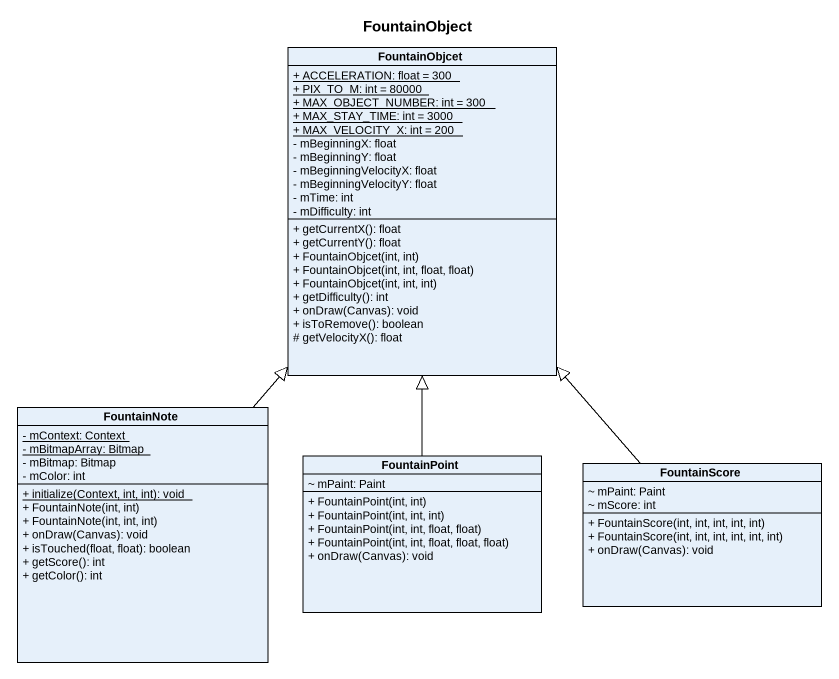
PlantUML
@startuml
title FountainObject
hide circle
hide empty members
skinparam classAttributeIconSize 0
class FountainObjcet {
  {static} + ACCELERATION: float = 300
  {static} + PIX_TO_M: int = 80000
  {static} + MAX_OBJECT_NUMBER: int = 300
  {static} + MAX_STAY_TIME: int = 3000
  {static} + MAX_VELOCITY_X: int = 200
  - mBeginningX: float
  - mBeginningY: float
  - mBeginningVelocityX: float
  - mBeginningVelocityY: float
  - mTime: int
  - mDifficulty: int
  + getCurrentX(): float
  + getCurrentY(): float
  + FountainObjcet(int, int)
  + FountainObjcet(int, int, float, float)
  + FountainObjcet(int, int, int)
  + getDifficulty(): int
  + onDraw(Canvas): void
  + isToRemove(): boolean
  # getVelocityX(): float
}
class FountainNote {
  {static} - mContext: Context
  {static} - mBitmapArray: Bitmap
  - mBitmap: Bitmap
  - mColor: int
  {static} + initialize(Context, int, int): void
  + FountainNote(int, int)
  + FountainNote(int, int, int)
  + onDraw(Canvas): void
  + isTouched(float, float): boolean
  + getScore(): int
  + getColor(): int
}
class FountainPoint {
  ~ mPaint: Paint
  + FountainPoint(int, int)
  + FountainPoint(int, int, int)
  + FountainPoint(int, int, float, float)
  + FountainPoint(int, int, float, float, float)
  + onDraw(Canvas): void
}
class FountainScore {
  ~ mPaint: Paint
  ~ mScore: int
  + FountainScore(int, int, int, int, int)
  + FountainScore(int, int, int, int, int, int)
  + onDraw(Canvas): void
}
FountainNote -up-|> FountainObjcet
FountainPoint -up-|> FountainObjcet
FountainScore -up-|> FountainObjcet
@enduml
